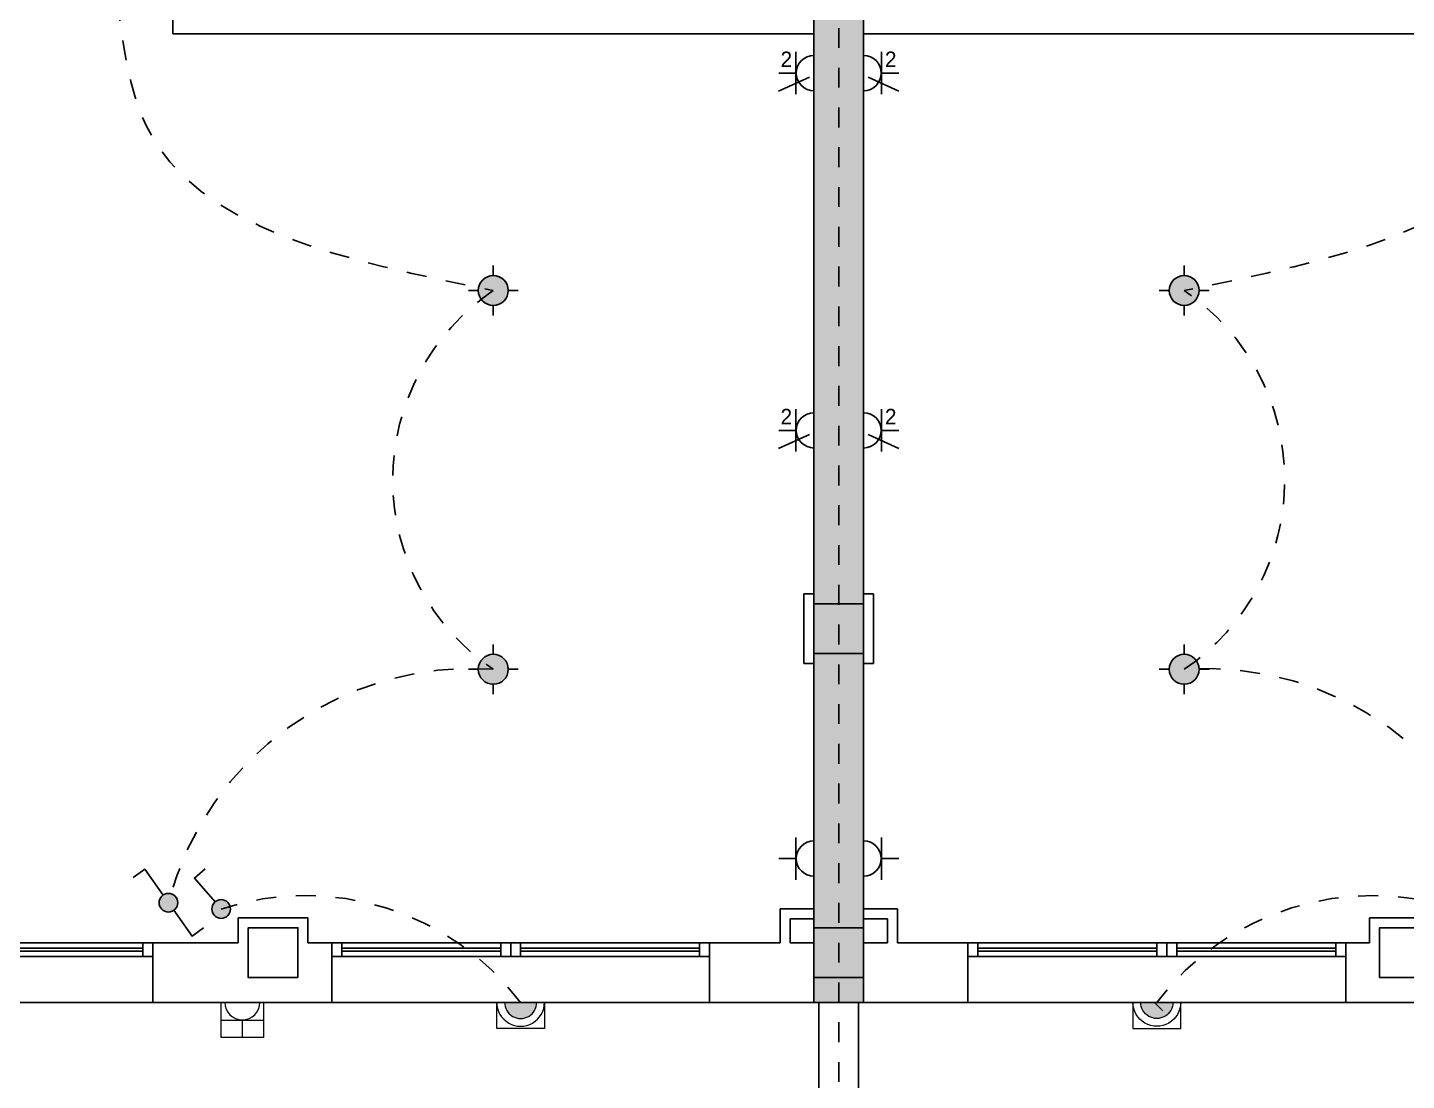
# Model space of a CAD drawing. Header units: millimetres. Extents: x 441156 to 441876, y 4514765 to 4515211.
# Drawn here: x 441405.69 to 441412.62, y 4515143.25 to 4515148.55 of the extents above; entities that cross this region are included whole.
import ezdxf

# ---------------------------------------------------------------- set-up
doc = ezdxf.new("R2010")
doc.units = ezdxf.units.MM
for name, pattern in [('CONTINUA', [0]), ('CYPE_RAYAPUNTO', [0.4125, 0.2025, -0.105, 0, -0.105]), ('HIDDEN', [0.375, 0.25, -0.125]), ('RAYITAS', [0.375, 0.25, -0.125])]:
    doc.linetypes.add(name, pattern=pattern)
for name, color, linetype in [('01_eléctrico', 170, 'Continuous'), ('01_enchufes', 38, 'Continuous'), ('01_mono BAJA', 2, 'Continuous'), ('01_proyección', 4, 'RAYITAS'), ('DIVISION', 5, 'Continuous'), ('INGIN ELECTRICIDAD ALUMBRADO', 120, 'HIDDEN')]:
    doc.layers.add(name, color=color, linetype=linetype)
doc.layers.add('INGIN ELECTRICIDAD FUERZA', color=38, linetype='Continuous', lineweight=5)
doc.styles.add('EBRA', font='')
doc.styles.get('EBRA').set_extended_font_data('Century Gothic')

# ---------------------------------------------------------------- blocks, each defined once
blk = doc.blocks.new('A$C6A825EFA')
at = {"layer": '01_mono BAJA', "color": 254}
for p, q in [((4.499999736843165, 8.41000028140843, -8.57244048858277e-07), (4.499999736202881, 7.869999472983181, -4.787425613476374e-07)), ((7.724999736354221, 7.869999472983181, -5.3073733694378e-07), (4.499999736202881, 7.869999472983181, -5.3073733694378e-07)), ((7.724999736354221, 5.054994043894112, -5.307373365866472e-07), (7.724999736354221, 7.869999472983181, -5.307373365866472e-07)), ((7.97500010515796, 5.054994043894112, -5.307373365866472e-07), (7.97500010515796, 7.869999472983181, -5.307373365866472e-07)), ((7.975000105623621, 7.869999472983181, -5.3073733694378e-07), (11.20000010577496, 7.869999472983181, -5.3073733694378e-07)), ((7.674999599927105, 4.704994043335319, -2.211794300349522e-05), (7.674999599927105, 5.054994043894112, -2.211794300349522e-05)), ((7.674999599927105, 5.054994043894112, -2.211794300349522e-05), (7.724999736354221, 5.054994043894112, -2.211794300349522e-05)), ((8.024999872781336, 5.054994043894112, -2.211794300349522e-05), (7.974999736354221, 5.054994043894112, -2.211794300349522e-05)), ((8.024999872781336, 4.704994043335319, -2.211794300349522e-05), (8.024999872781336, 5.054994043894112, -2.211794300349522e-05)), ((7.724999736354221, 4.704994043335319, -2.211794300349522e-05), (7.674999599927105, 4.704994043335319, -2.211794300349522e-05)), ((7.724999736296013, 3.47000028192997, -5.307373365866472e-07), (7.724999736354221, 4.704994042403996, -5.307373365866472e-07)), ((7.974999736354221, 3.47000028192997, -5.307373365866472e-07), (7.974999736354221, 4.704994042403996, -5.307373365866472e-07)), ((7.974999736354221, 4.704994043335319, -2.211794300349522e-05), (8.024999872781336, 4.704994043335319, -2.211794300349522e-05)), ((7.724999736354221, 3.47000028192997, -5.307373365866472e-07), (7.554999599931762, 3.47000028192997, -5.307373365866472e-07)), ((7.554999599931762, 3.47000028192997, -5.307373365866472e-07), (7.554999600106385, 3.300000282935798, -4.237269113360753e-07)), ((7.974999736354221, 3.47000028192997, -5.307373365866472e-07), (8.145000241929665, 3.47000028192997, -5.307373365866472e-07)), ((8.145000241987873, 3.470000280998647, -5.307373354135336e-07), (8.14500024181325, 3.300000281073153, -4.237269091156293e-07)), ((4.400000105786603, 3.299921149387956, -2.557984019467078e-06), (1.600000105507206, 3.299966952763498, -3.996530996735377e-06)), ((4.349630040989723, 3.271966687403619, -2.557984024049962e-06), (3.450000105891377, 3.271966687403619, -2.557984026586017e-06)), ((4.349630040989723, 3.300004096701741, -2.557984023148271e-06), (4.349630040989723, 3.230004096403718, -2.557984023148271e-06)), ((4.399999736167956, 3.299921149387956, -2.55798402238458e-06), (4.399999736284371, 3.00000028219074, -2.55798402238458e-06)), ((4.399999736400787, 3.299921148456633, -8.670685830679543e-07), (4.829838264791761, 3.299921149387956, -2.261737712495518e-06)), ((5.29999966773903, 3.300000282004476, -2.557984019911167e-06), (5.179837895790115, 3.300000282004476, -2.261737713383696e-06)), ((7.200000105774961, 3.299963639117777, -2.557984020355257e-06), (5.300000105751678, 3.300000282004476, -2.557984020355257e-06)), ((5.300000105751678, 3.300000282935798, -2.557984020355257e-06), (5.300000105751678, 3.000033610500395, -2.557984020355257e-06)), ((5.349999667785596, 3.300000282004476, -2.557984019911167e-06), (5.349999667785596, 3.230000281706452, -2.557984019911167e-06)), ((5.349999667785596, 3.271962873637676, -2.557984020812858e-06), (6.150003291200846, 3.272001945413649, -2.557984021256947e-06)), ((6.150003291200846, 3.299995972774923, -2.557984020355257e-06), (6.150003291200846, 3.229995973408222, -2.557984020355257e-06)), ((6.200000105774961, 3.299995972774923, -2.557984020355257e-06), (6.200000105774961, 3.229995973408222, -2.557984020355257e-06)), ((7.150000105728395, 3.271998998709023, -2.557984021256947e-06), (6.249996920349076, 3.272001945413649, -2.557984021256947e-06)), ((6.25000010576332, 3.299995972774923, -2.557984020355257e-06), (6.25000010576332, 3.229995973408222, -2.557984020355257e-06)), ((7.150000105728395, 3.300036407075822, -2.557984020355257e-06), (7.150000105728395, 3.230036406777799, -2.557984020355257e-06)), ((7.200000105774961, 3.300033611245453, -2.557984020355257e-06), (7.200000105774961, 3.000033610500395, -2.557984020355257e-06)), ((7.200000105833169, 3.300000282004476, -2.557984013249829e-06), (7.554999600164592, 3.300000282004476, -4.237269106947968e-07)), ((8.49999973620288, 3.300000281073153, -2.557984016358454e-06), (8.14500024181325, 3.300000281073153, -4.237265680551161e-07)), ((8.499999736144673, 3.300033611245453, -2.557984017246632e-06), (8.499999736144673, 3.000033610500395, -2.557984017246632e-06)), ((8.499999736144673, 3.299963639117777, -2.557984017246632e-06), (10.39999973616796, 3.300000282004476, -2.557984017246632e-06)), ((8.54999973619124, 3.300036407075822, -2.557984017246632e-06), (8.54999973619124, 3.230036406777799, -2.557984017246632e-06)), ((8.54999973619124, 3.271998998709023, -2.557984018148322e-06), (9.450002921570558, 3.272001945413649, -2.557984018148322e-06)), ((9.449999736156315, 3.299995972774923, -2.557984017246632e-06), (9.449999736156315, 3.229995973408222, -2.557984017246632e-06)), ((9.499999736144673, 3.299995972774923, -2.557984017246632e-06), (9.499999736144673, 3.229995973408222, -2.557984017246632e-06)), ((9.549996550718788, 3.299995972774923, -2.557984017246632e-06), (9.549996550718788, 3.229995973408222, -2.557984017246632e-06)), ((10.35000017413404, 3.271962873637676, -2.557984017704233e-06), (9.549996550718788, 3.272001945413649, -2.557984018148322e-06)), ((10.35000017413404, 3.300000282004476, -2.557984016802543e-06), (10.35000017413404, 3.230000281706452, -2.557984016802543e-06)), ((10.39999973616796, 3.300000282935798, -2.557984017246632e-06), (10.39999973616796, 3.000033610500395, -2.557984017246632e-06)), ((10.4000001741806, 3.300000282004476, -2.557984016802543e-06), (10.52016157720936, 3.300000282004476, -2.261737712495518e-06)), ((4.400000105786603, 3.230000281706452, -2.557984019467078e-06), (1.600000105507206, 3.22995447833091, -3.996530996735377e-06)), ((4.349630040989723, 3.257966686971486, -2.557984024049962e-06), (3.450000105891377, 3.257966686971486, -2.557984026586017e-06)), ((7.200000105774961, 3.230024449527264, -2.557984020355257e-06), (5.300000105751678, 3.229987806640565, -2.557984020355257e-06)), ((5.349999667785596, 3.257962873205543, -2.557984020812858e-06), (6.150003291200846, 3.258001944981515, -2.557984021256947e-06)), ((7.150000105728395, 3.257998998276889, -2.557984021256947e-06), (6.249996920349076, 3.258001944981515, -2.557984021256947e-06)), ((8.499999736144673, 3.230024449527264, -2.557984017246632e-06), (10.39999973616796, 3.229987806640565, -2.557984017246632e-06)), ((8.54999973619124, 3.257998998276889, -2.557984018148322e-06), (9.450002921570558, 3.258001944981515, -2.557984018148322e-06)), ((10.35000017413404, 3.257962873205543, -2.557984017704233e-06), (9.549996550718788, 3.258001944981515, -2.557984018148322e-06)), ((1.600000105507206, 3.00000028219074, -3.996530996735377e-06), (4.400000105786603, 3.00000028219074, -2.557984019467078e-06)), ((4.400000105844811, 3.00000028219074, -9.041176415078927e-07), (5.300000105751678, 3.00000028219074, -2.557984020355257e-06)), ((7.200000105774961, 3.00000028219074, -2.557984020355257e-06), (5.300000105751678, 3.00000028219074, -2.557984020355257e-06)), ((7.200000105833169, 3.00000028219074, -2.557984013249829e-06), (8.499999736144673, 3.00000028219074, -2.557984017246632e-06)), ((7.749999936262611, 2.831220626831055e-07, 5.806781460844142e-07), (7.749999936262611, 3.00000028219074, 5.806781460844142e-07)), ((7.949999905598816, 2.831220626831055e-07, 5.806781460844142e-07), (7.949999905598816, 3.00000028219074, 5.806781460844142e-07)), ((8.499999736144673, 3.00000028219074, -2.557984017246632e-06), (10.39999973616796, 3.00000028219074, -2.557984017246632e-06)), ((11.30000010569347, 3.00000028219074, -9.041176410638035e-07), (10.39999973616796, 3.00000028219074, -2.557984017246632e-06))]:
    blk.add_line(p, q, dxfattribs=at)
for points in [[(7.724999920988921, 4.754994041286409), (7.974999920988921, 4.754994041286409), (7.974999920988921, 5.004994041286409), (7.724999920988921, 5.004994041286409), (7.724999920988921, 4.754994041286409)], [(5.129838333872613, 3.12500028219074), (4.879838333872613, 3.12500028219074), (4.879838333872613, 3.37500028219074), (5.129838333872613, 3.37500028219074), (5.129838333872613, 3.12500028219074)], [(7.724999920930713, 3.12500028219074), (7.974999920930713, 3.12500028219074), (7.974999920930713, 3.37500028219074), (7.724999920930713, 3.37500028219074), (7.724999920930713, 3.12500028219074)], [(10.57016113912687, 3.12500028219074), (10.82016113912687, 3.12500028219074), (10.82016113912687, 3.37500028219074), (10.57016113912687, 3.37500028219074), (10.57016113912687, 3.12500028219074)]]:
    blk.add_lwpolyline(points, close=True, dxfattribs=at)
for points in [[(4.829838702746201, 3.299921149387956), (4.829838702746201, 3.425000282004476), (5.179838702722918, 3.425000282004476), (5.179838702781126, 3.300000282004476)], [(10.87016113911523, 3.299921149387956), (10.87016113911523, 3.425000282004476), (10.52016113913851, 3.425000282004476), (10.5201611390803, 3.300000282004476)]]:
    blk.add_lwpolyline(points, dxfattribs=at)
at = {"layer": '01_mono BAJA', "color": 254, "elevation": -5.307373365866472e-07}
for points in [[(7.60499959992012, 3.420000282116234), (7.724999599915463, 3.420000282116234), (7.724999599915463, 3.300000282004476), (7.60499959992012, 3.300000282004476)], [(8.095000241941307, 3.420000282116234), (7.975000241945963, 3.420000282116234), (7.975000241945963, 3.300000282004476), (8.095000241941307, 3.300000282004476)]]:
    blk.add_lwpolyline(points, close=True, dxfattribs=at)
blk = doc.blocks.new('PUNTO LUZ ESTANCO')
at = {"layer": 'INGIN ELECTRICIDAD ALUMBRADO', "linetype": 'CONTINUA', "lineweight": 13}
h = blk.add_hatch(color=170, dxfattribs=at)
h.dxf.hatch_style = 1
h.paths.add_polyline_path([(53.50630562564176, -2.732253006426607), (53.67235039588125, -2.732253006426607, 1)])
h = blk.add_hatch(dxfattribs=at)
h.set_pattern_fill('ANSI31', color=256)
h.set_pattern_definition([(45, (0, 0), (-0.08838834764831843, 0.08838834764831845), [])])
h.paths.add_polyline_path([(53.53630562564176, -2.732253006426607), (53.64235039588125, -2.732253006426607, 1)])
at = {"layer": 'INGIN ELECTRICIDAD ALUMBRADO', "color": 170, "linetype": 'CONTINUA', "lineweight": 13}
blk.add_lwpolyline([(53.46606485859957, -2.597767605446279), (53.71259116292344, -2.597767605446279), (53.71259116292344, -2.732253006426607), (53.46606485859957, -2.732253006426607)], close=True, dxfattribs=at)
for radius in [0.1232631521619325, 0.08302238511974597]:
    blk.add_arc((53.58932801076151, -2.732253006426607), radius, 0, 180, dxfattribs=at)
blk = doc.blocks.new('Tabla de simbolos_Salida para lampara incandescente_ vapor de mercurio o similar_ empotrada en techo')
at = {"layer": '01_eléctrico'}
h = blk.add_hatch(color=170, dxfattribs=at)
edge = h.paths.add_edge_path()
edge.add_arc((0, 0), 0.0825, 0, 360)
at = {"layer": '01_eléctrico', "color": 170}
for p, q in [((0, 0.0825), (0, 0.1375)), ((-0.1375, 0), (-0.0825, 0)), ((0.0825, 0), (0.1375, 0)), ((0, -0.0825), (0, -0.1375))]:
    blk.add_line(p, q, dxfattribs=at)
blk.add_circle((0, 0), 0.0825, dxfattribs=at)

msp = doc.modelspace()

# ---------------------------------------------------------------- hatches: boundary and pattern name
at = {"layer": '01_eléctrico'}
h = msp.add_hatch(color=256, dxfattribs=at)
h.dxf.hatch_style = 1
edge = h.paths.add_edge_path()
edge.add_arc((441406.3937402159, 4515144.145531064), 0.04703331445313395, -205.79063565737022, 154.2093643426298, ccw=False)
h = msp.add_hatch(color=256, dxfattribs=at)
h.dxf.hatch_style = 1
edge = h.paths.add_edge_path()
edge.add_arc((441406.6589853502, 4515144.113778087), 0.04703331445313395, 541.9614974540831, 901.9614974540831)
at = {"layer": 'DIVISION'}
h = msp.add_hatch(color=254, dxfattribs=at)
h.dxf.hatch_style = 1
h.paths.add_polyline_path([(441409.6402402328, 4515143.644175728), (441409.890240048, 4515143.644175728), (441409.890240267, 4515153.144175728), (441409.6402404518, 4515153.144175728)])

# ---------------------------------------------------------------- linework, layer by layer
at = {"layer": '01_eléctrico', "elevation": -2.653686679482237e-07}
for points in [[(441406.217115353, 4515144.2725057), (441406.2746488288, 4515144.313337033), (441406.3665193269, 4515144.183886713)], [(441406.4209611044, 4515144.107175413), (441406.5128316038, 4515143.977725094), (441406.5703650789, 4515144.018556427)]]:
    msp.add_lwpolyline(points, dxfattribs=at)
at = {"layer": '01_eléctrico'}
msp.add_lwpolyline([(441406.6282231574, 4515144.149356455), (441406.5244007584, 4515144.269433443), (441406.5777683099, 4515144.315576732)], dxfattribs=at)
for centre, radius in [((441406.3937402159, 4515144.145531064, -2.653686679482237e-07), 0.04703331445313395), ((441406.6589853502, 4515144.113778087), 0.0470333144531242)]:
    msp.add_circle(centre, radius, dxfattribs=at)
at = {"layer": '01_eléctrico', "color": 170, "linetype": 'CYPE_RAYAPUNTO', "ltscale": 0.25}
for centre, radius, start, end in [((441408.6719241999, 4515146.271675728), 1.149881529700942, 124.0708485138409, 235.929151540556), ((441410.8585561492, 4515146.271675728), 1.149881529700942, 304.0708484590911, 55.92915148516089), ((441407.9166383982, 4515143.74957186, -2.653686679482237e-07), 1.573531876020374, 85.95116440419415, 165.4255837528642), ((441411.613841951, 4515143.74957186, -2.653686679482237e-07), 1.573531876020374, 14.57441624705443, 94.04883559687313), ((441407.0824553453, 4515142.821596199), 1.359801775996991, 37.22352132644186, 108.1448504602318), ((441412.4480250039, 4515142.821596199), 1.359801775996991, 71.85514953872122, 142.776478673355)]:
    msp.add_arc(centre, radius, start, end, dxfattribs=at)
for points in [[(441405.5402561353, 4515149.90014175), (441405.9687661155, 4515149.373646357), (441406.2835390886, 4515148.04994548), (441408.027740313, 4515147.22417489)], [(441413.9902242139, 4515149.90014175), (441413.5617142337, 4515149.373646357), (441413.2469412607, 4515148.04994548), (441411.5027400363, 4515147.22417489)]]:
    msp.add_spline(points, degree=3, dxfattribs=at)
at = {"layer": '01_enchufes'}
for p, q in [((441409.5498971068, 4515148.4236319, -5.307375723388168e-07), (441409.5498971053, 4515148.211059196, -5.307375723388168e-07)), ((441409.9805832423, 4515148.4236319, -5.307375723388168e-07), (441409.9805832438, 4515148.211059196, -5.307375723388168e-07)), ((441409.6178423577, 4515148.297317217, -5.307375723388168e-07), (441409.4626689675, 4515148.226407392, -5.307375723388168e-07)), ((441409.5516685451, 4515148.317345547, -5.307375723388168e-07), (441409.4630965855, 4515148.317345548, -5.307375723388168e-07)), ((441409.9126379914, 4515148.297317217, -5.307375723388168e-07), (441410.0678113815, 4515148.226407392, -5.307375723388168e-07)), ((441409.978811804, 4515148.317345547, -5.307375723388168e-07), (441410.0673837636, 4515148.317345548, -5.307375723388168e-07)), ((441409.5498971068, 4515146.626942395, -5.307375723388168e-07), (441409.5498971053, 4515146.414369691, -5.307375723388168e-07)), ((441409.9805832423, 4515146.626942395, -5.307375723388168e-07), (441409.9805832438, 4515146.414369691, -5.307375723388168e-07)), ((441409.6178423577, 4515146.500627712, -5.307375723388168e-07), (441409.4626689675, 4515146.429717887, -5.307375723388168e-07)), ((441409.5516685451, 4515146.520656042, -5.307375723388168e-07), (441409.4630965855, 4515146.520656044, -5.307375723388168e-07)), ((441409.9126379914, 4515146.500627712, -5.307375723388168e-07), (441410.0678113815, 4515146.429717887, -5.307375723388168e-07)), ((441409.978811804, 4515146.520656042, -5.307375723388168e-07), (441410.0673837636, 4515146.520656044, -5.307375723388168e-07)), ((441409.5498971068, 4515144.473860659, -5.307375723388168e-07), (441409.5498971053, 4515144.261287954, -5.307375723388168e-07)), ((441409.9805832423, 4515144.473860659, -5.307375723388168e-07), (441409.9805832438, 4515144.261287954, -5.307375723388168e-07)), ((441409.5516685451, 4515144.367574305, -5.307375723388168e-07), (441409.4630965855, 4515144.367574307, -5.307375723388168e-07)), ((441409.978811804, 4515144.367574305, -5.307375723388168e-07), (441410.0673837636, 4515144.367574307, -5.307375723388168e-07))]:
    msp.add_line(p, q, dxfattribs=at)
for centre, start, end in [((441409.6402405053, 4515148.317345547, -5.307375723388168e-07), 89.99999967983489, 269.9999996798348), ((441409.8902398437, 4515148.317345547, -5.307375723388168e-07), 270.0000003201651, 90.00000032016511), ((441409.6402405053, 4515146.520656042, -5.307375723388168e-07), 89.99999967983489, 269.9999996798348), ((441409.8902398437, 4515146.520656042, -5.307375723388168e-07), 270.0000003201651, 90.00000032016511), ((441409.6402405053, 4515144.367574305, -5.307375723388168e-07), 89.99999967983489, 269.9999996798348), ((441409.8902398437, 4515144.367574305, -5.307375723388168e-07), 270.0000003201651, 90.00000032016511)]:
    msp.add_arc(centre, 0.08857196028703604, start, end, dxfattribs=at)
at = {"layer": '01_proyección', "color": 10, "ltscale": 0.25}
msp.add_line((441409.7652401746, 4515139.644175728, -1.360403192301325e-06), (441409.7652401745, 4515154.744175727, -8.536494443701334e-07), dxfattribs=at)
at = {"layer": 'DIVISION', "elevation": -5.307373365866472e-07}
msp.add_lwpolyline([(441409.6402404518, 4515143.644175729), (441409.890240267, 4515143.644175729), (441409.890240267, 4515153.144175728), (441409.6402404518, 4515153.144175728)], close=True, dxfattribs=at)
at = {"layer": 'INGIN ELECTRICIDAD FUERZA'}
for p, q in [((441406.6590403595, 4515143.467175728, -3.332449132822318e-07), (441406.6590403595, 4515143.644175728, -3.332449132822318e-07)), ((441406.6590403595, 4515143.644175728, -3.332449132822318e-07), (441406.8714403597, 4515143.644175728, -3.332449132822318e-07)), ((441406.8714403597, 4515143.644175728, -3.332449132822318e-07), (441406.8714403597, 4515143.467175728, -3.332449132822318e-07)), ((441406.8714403597, 4515143.553905727, -3.332449132822318e-07), (441406.6590403595, 4515143.553905727, -3.332449132822318e-07)), ((441406.7652403593, 4515143.555675727, -3.332449132822318e-07), (441406.7652403593, 4515143.467175728, -3.332449132822318e-07)), ((441406.8714403597, 4515143.467175728, -3.332449132822318e-07), (441406.6590403595, 4515143.467175728, -3.332449132822318e-07))]:
    msp.add_line(p, q, dxfattribs=at)
msp.add_arc((441406.7652403593, 4515143.644175728, -3.332449132822318e-07), 0.08849999999978378, 180, 0, dxfattribs=at)

# ---------------------------------------------------------------- block references
at = {"layer": '01_eléctrico'}
for name, p, xscale, yscale, zscale, rotation in [('Tabla de simbolos_Salida para lampara incandescente_ vapor de mercurio o similar_ empotrada en techo', (441408.0277403133, 4515147.22417489, -5.307373365866472e-07), -0.9132104347832198, 0.9132104347832198, 0.9132104347832198, 180), ('Tabla de simbolos_Salida para lampara incandescente_ vapor de mercurio o similar_ empotrada en techo', (441411.5027400358, 4515147.22417489, -5.307373365866472e-07), 0.9132104347832198, 0.9132104347832198, 0.9132104347832198, 180), ('PUNTO LUZ ESTANCO', (441460.4148482808, 4515140.980486213, -1.160178105814538e-06), 0.9749999999999999, 0.9749999999999999, 0.9749999999999999, 180.0002820034289), ('PUNTO LUZ ESTANCO', (441359.1156320684, 4515140.980486213, -1.160178105814538e-06), -0.9749999999999999, 0.9749999999999999, 0.9749999999999999, 179.9997179965711)]:
    msp.add_blockref(name, p, dxfattribs=dict(at, xscale=xscale, yscale=yscale, zscale=zscale, rotation=rotation))
at = {"layer": '01_eléctrico', "yscale": 0.9132104347832198, "zscale": 0.9132104347832198}
for p, xscale in [((441408.0277403133, 4515145.319176565, -5.307373365866472e-07), 0.9132104347832198), ((441411.5027400358, 4515145.319176565, -5.307373365866472e-07), -0.9132104347832198)]:
    msp.add_blockref('Tabla de simbolos_Salida para lampara incandescente_ vapor de mercurio o similar_ empotrada en techo', p, dxfattribs=dict(at, xscale=xscale))
at = {"layer": '01_mono BAJA'}
msp.add_blockref('A$C6A825EFA', (441401.9152404385, 4515140.644175446), dxfattribs=at)

# ---------------------------------------------------------------- texts
at = {"layer": '01_enchufes', "style": 'EBRA'}
for p in [(441409.4724624517, 4515148.347439479, -5.307375723388168e-07), (441409.9975213934, 4515148.347439478, -5.307375716763726e-07), (441409.4724624517, 4515146.550749974, -5.307375723388168e-07), (441409.9975213934, 4515146.550749973, -5.307375716763726e-07)]:
    msp.add_text('2', height=0.07830029197710134, dxfattribs=at).set_placement(p)

doc.saveas('drawing.dxf')
